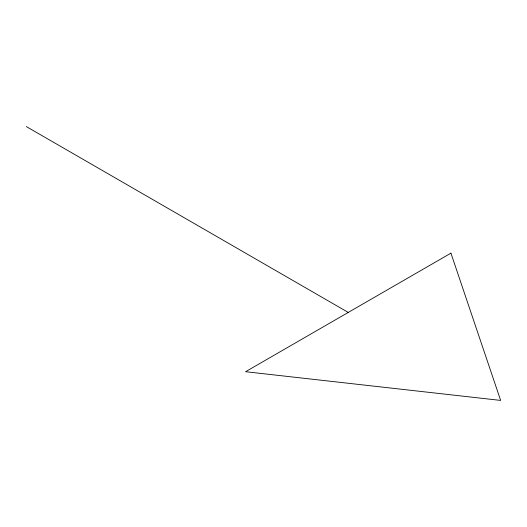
<?xml version="1.0" encoding="UTF-8"?>
<svg xmlns="http://www.w3.org/2000/svg" width="527" height="527" viewBox="0 0 527 527"><rect width="100%" height="100%" fill="white"/><g stroke="black" fill="none" stroke-linecap="round" stroke-linejoin="round"><path stroke-width="0.79" d="M26.35 126.585L348.255 312.432M450.928 253.151L245.575 371.713L500.65 400.415L450.928 253.151"/></g></svg>
